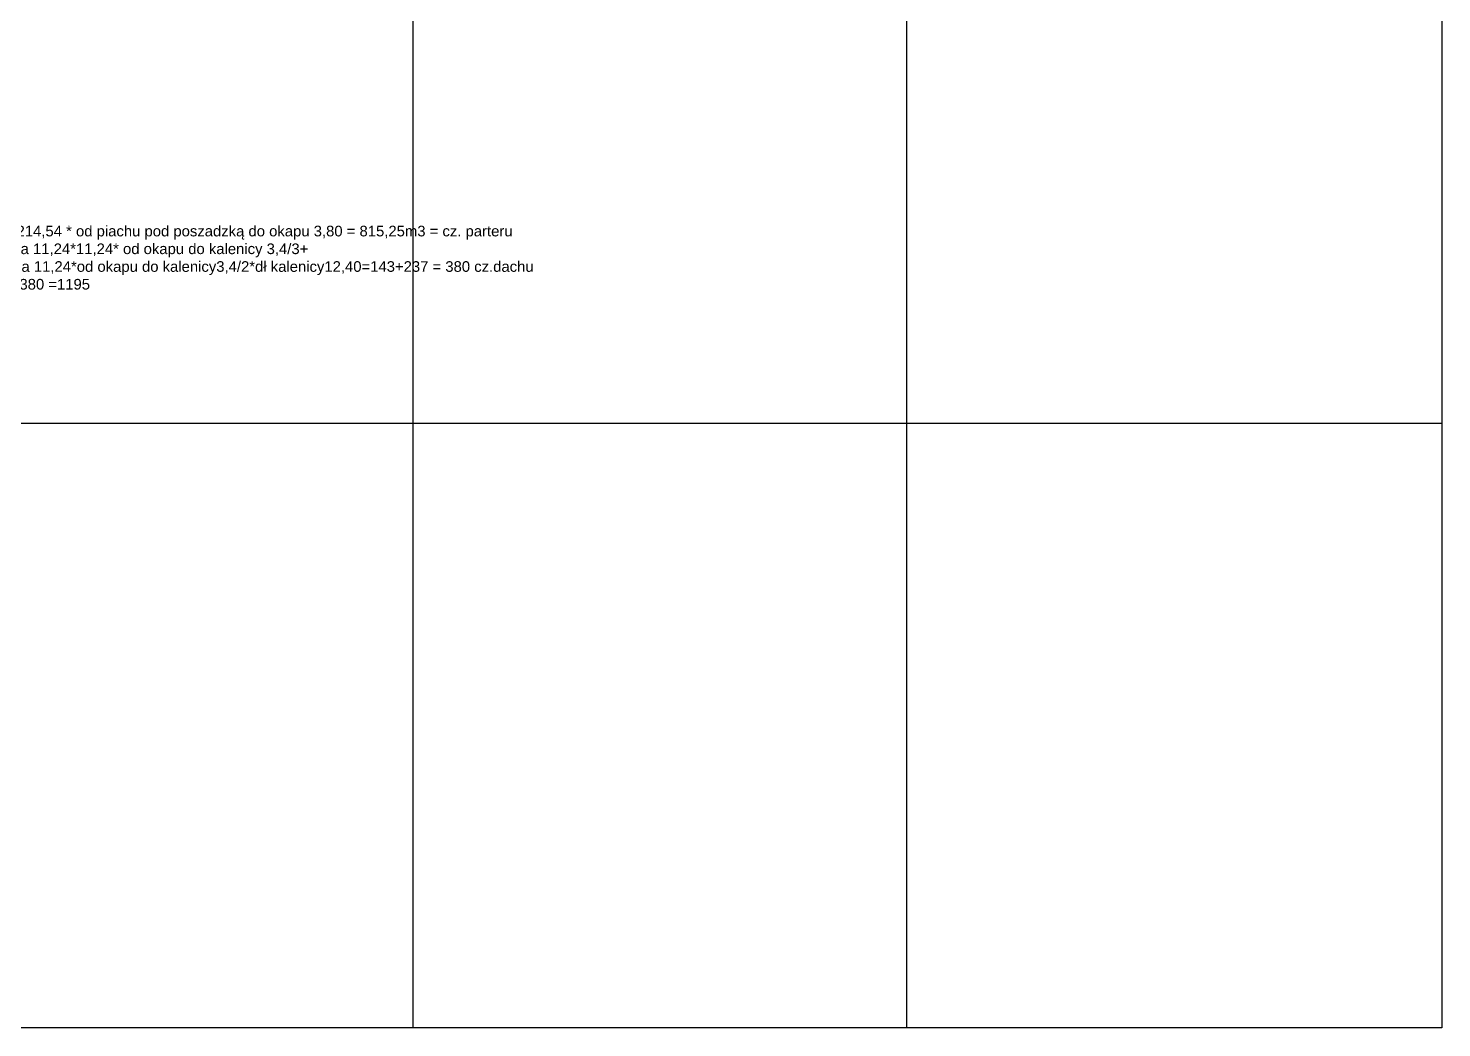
# Model space of a CAD drawing. Header units: millimetres. Extents: x -24587 to 37983, y -70862 to 338.
# Drawn here: x 12529 to 15854, y -63820 to -61470 of the extents above; entities that cross this region are included whole.
import ezdxf

# ---------------------------------------------------------------- set-up
doc = ezdxf.new("R2010")
doc.units = ezdxf.units.MM
doc.header["$LTSCALE"] = 50
doc.layers.add('__NIEDRUK__', color=54, linetype='Continuous', plot=False)
doc.styles.get("Standard").update_dxf_attribs({"font": 'arial.ttf'})

msp = doc.modelspace()

# ---------------------------------------------------------------- linework, layer by layer
at = {"layer": '__NIEDRUK__'}
for p, q in [((13434.009, -63820.386), (13434.009, -58360.659)), ((14595.183, -63820.386), (14595.183, -58360.659)), ((15853.596, -58360.659), (15853.596, -63820.386)), ((15853.596, -62399.602), (7826.247, -62399.602)), ((15853.596, -63820.386), (7826.247, -63820.386))]:
    msp.add_line(p, q, dxfattribs=at)

# ---------------------------------------------------------------- texts
at = {"layer": '__NIEDRUK__', "insert": (12322.603, -61892.916), "char_height": 25, "attachment_point": 1}
msp.add_mtext_dynamic_manual_height_columns('kubatura:\\Ppow zabud 214,54 * od piachu pod poszadzką do okapu 3,80 = 815,25m3 = cz. parteru\\Pktótsza rynna 11,24*11,24* od okapu do kalenicy 3,4/3+ \\Pkrótsza rynna 11,24*od okapu do kalenicy3,4/2*dł kalenicy12,40=143+237 = 380 cz.dachu\\Prazem 815+380 =1195', width=1441.84252, gutter_width=125, heights=[473.113], dxfattribs=at)

doc.saveas('drawing.dxf')
